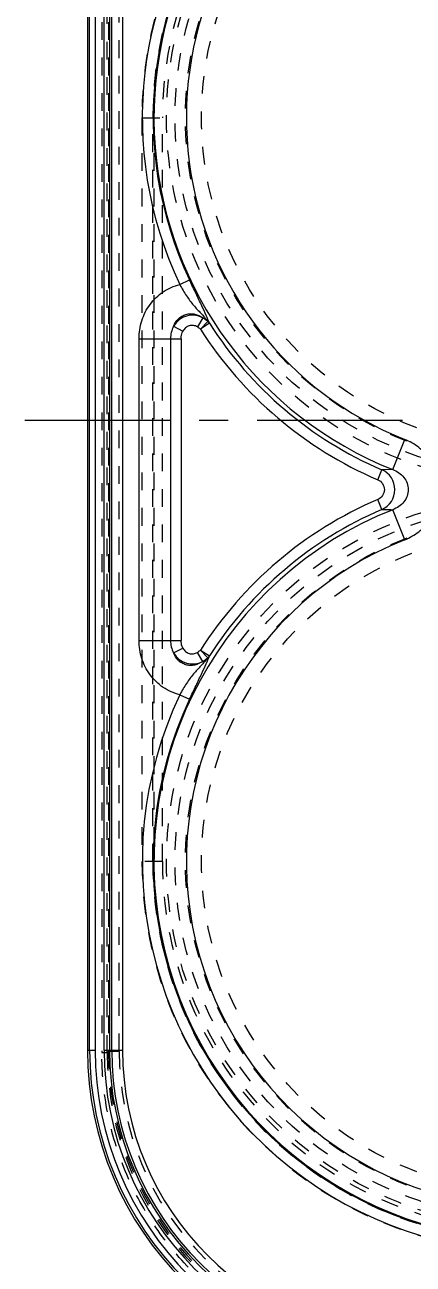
# Model space of a CAD drawing. Header units: millimetres. Extents: x -685 to 1888, y -6001 to 855.
# Drawn here: x 375.3 to 411.1, y -572.6 to -458.5 of the extents above; entities that cross this region are included whole.
import ezdxf

# ---------------------------------------------------------------- set-up
doc = ezdxf.new("R2010")
doc.units = ezdxf.units.MM
doc.header["$LTSCALE"] = 16.335
doc.linetypes.add('CENTER', pattern=[0.6, 0.375, -0.075, 0.075, -0.075])
doc.linetypes.add('HIDDEN', pattern=[0.2, 0.1, -0.1])
doc.layers.get('0').update_dxf_attribs({"linetype": 'CONTINUOUS'})
doc.layers.add('DEFAULT_2', color=8, linetype='HIDDEN')

msp = doc.modelspace()

# ---------------------------------------------------------------- linework, layer by layer
at = {"color": 7, "linetype": 'Continuous'}
for p, q in [((381.06, -441.923), (381.06, -552.923)), ((381.263, -552.923), (381.263, -441.923)), ((381.763, -441.923), (381.763, -552.923)), ((382.594, -552.923), (382.594, -441.923)), ((383.093, -441.923), (383.093, -552.923)), ((383.299, -552.923), (383.299, -441.923)), ((384.297, -441.923), (384.297, -552.923)), ((389.563, -482.423), (390.463, -481.998)), ((391.677, -485.48), (391.193, -486.319)), ((391.469, -486.527), (392.139, -485.829)), ((392.308, -485.993), (391.469, -486.527)), ((388.989, -486.268), (389.849, -486.712)), ((385.813, -515.199), (385.813, -487.417)), ((385.813, -487.417), (389.686, -487.417)), ((388.718, -487.417), (388.718, -515.199)), ((389.686, -487.417), (389.686, -515.199)), ((409.172, -499.459), (410.274, -496.687)), ((407.79, -500.393), (408.181, -499.479)), ((409.172, -499.459), (408.181, -499.479)), ((408.181, -503.136), (407.79, -502.222)), ((410.274, -505.928), (409.172, -503.156)), ((385.813, -515.199), (389.686, -515.199)), ((388.989, -516.348), (389.849, -515.903)), ((391.677, -517.135), (391.193, -516.297)), ((392.139, -516.786), (391.469, -516.088)), ((391.469, -516.088), (392.308, -516.622)), ((389.563, -520.192), (390.462, -520.617)), ((381.06, -552.923), (381.763, -552.923)), ((382.594, -552.923), (384.297, -552.923))]:
    msp.add_line(p, q, dxfattribs=at)
at = {"color": 1, "linetype": 'CENTER', "ltscale": 2.18358}
msp.add_line((375.293, -494.923), (670.828, -494.923), dxfattribs=at)
at = {"color": 7, "linetype": 'Continuous'}
for centre, radius, start, end in [((422.06, -467.058), 35.946, 77.67295, 205.30613), ((422.06, -467.058), 34.952, 77.67433, 205.30399), ((422.06, -467.058), 34.871, 56.7574, 248.30836), ((422.06, -467.058), 31.888, 65.58264, 248.30835), ((390.734, -487.241), 1.998, 61.82702, 150.84122), ((422.06, -467.058), 35.267, 212.47394, 246.82528), ((422.06, -467.058), 36.262, 212.47394, 246.82527), ((407.372, -501.308), 2, 293.87447, 66.12563), ((422.06, -535.558), 34.871, 111.69164, 350.0013), ((422.06, -535.558), 36.262, 113.17473, 147.52609), ((422.06, -535.558), 35.267, 113.17472, 147.52608), ((422.06, -535.558), 31.888, 111.69166, 349.42748), ((390.734, -515.374), 1.998, 209.15752, 298.17541), ((422.06, -535.558), 35.946, 154.69398, 308.28509), ((422.06, -535.558), 34.952, 154.69536, 308.28297), ((411.06, -552.923), 30, 180, 270), ((411.06, -552.923), 29.797, 180, 270), ((411.06, -552.923), 29.298, 180, 270), ((411.06, -552.923), 28.466, 180, 270), ((411.06, -552.923), 27.967, 180, 270), ((411.06, -552.923), 27.761, 180, 270), ((411.06, -552.923), 26.763, 180, 270)]:
    msp.add_arc(centre, radius, start, end, dxfattribs=at)
for points, knots in [([(385.813, -487.417), (385.813, -486.857), (385.983, -485.732), (386.748, -484.208), (387.972, -483.016), (389.02, -482.554), (389.563, -482.423)], [0, 0, 0, 0, 0.2501446, 0.500177, 0.7501331, 1, 1, 1, 1]), ([(389.564, -482.423), (389.658, -482.604), (389.86, -482.953), (390.176, -483.452), (390.492, -483.915), (390.822, -484.332), (391.165, -484.708), (391.625, -485.184), (391.946, -485.562), (392.139, -485.829)], [0, 0, 0, 0, 0.1432366, 0.2820843, 0.4130695, 0.5360306, 0.6539211, 0.7692333, 1, 1, 1, 1]), ([(392.308, -485.993), (392.205, -485.754), (391.973, -485.213), (391.557, -484.304), (391.039, -483.213), (390.662, -482.419), (390.462, -481.997)], [0, 0, 0, 0, 0.1773207, 0.4009606, 0.681457, 1, 1, 1, 1]), ([(388.989, -486.268), (389.091, -486.021), (389.315, -485.669), (389.742, -485.328), (390.125, -485.159), (390.538, -485.095), (391.081, -485.152), (391.459, -485.327), (391.677, -485.48)], [0, 0, 0, 0, 0.2459115, 0.372434, 0.5001995, 0.6281092, 0.7544146, 1, 1, 1, 1]), ([(391.193, -486.319), (391.08, -486.254), (390.827, -486.166), (390.427, -486.195), (390.075, -486.387), (389.909, -486.597), (389.849, -486.712)], [0, 0, 0, 0, 0.250037, 0.5000297, 0.7499978, 1, 1, 1, 1]), ([(392.139, -485.829), (392.105, -485.796), (391.962, -485.666), (391.803, -485.553), (391.677, -485.48)], [0, 0, 0, 0, 0.2477216, 1, 1, 1, 1]), ([(392.139, -485.829), (392.156, -485.841), (392.218, -485.889), (392.273, -485.946), (392.308, -485.993)], [0, 0, 0, 0, 0.2616837, 1, 1, 1, 1]), ([(388.989, -486.268), (388.897, -486.445), (388.761, -486.823), (388.718, -487.22), (388.718, -487.417)], [0, 0, 0, 0, 0.5050788, 1, 1, 1, 1]), ([(389.686, -487.417), (389.686, -487.354), (389.699, -487.113), (389.767, -486.872), (389.849, -486.712)], [0, 0, 0, 0, 0.2562297, 1, 1, 1, 1]), ([(391.193, -486.319), (391.218, -486.333), (391.316, -486.394), (391.406, -486.467), (391.469, -486.527)], [0, 0, 0, 0, 0.2462361, 1, 1, 1, 1]), ([(410.274, -505.928), (410.736, -505.745), (411.611, -505.244), (412.655, -504.154), (413.331, -502.801), (413.566, -501.307), (413.331, -499.813), (412.655, -498.461), (411.611, -497.371), (410.736, -496.871), (410.274, -496.687)], [0, 0, 0, 0, 0.1250472, 0.2500704, 0.3750489, 0.5000326, 0.625011, 0.7499781, 0.8749745, 1, 1, 1, 1]), ([(409.172, -499.459), (409.567, -499.601), (410.123, -499.972), (410.53, -500.702), (410.643, -501.308), (410.53, -501.914), (410.123, -502.643), (409.567, -503.014), (409.172, -503.156)], [0, 0, 0, 0, 0.2549557, 0.3787364, 0.5000061, 0.6212727, 0.7450571, 1, 1, 1, 1]), ([(407.79, -500.393), (407.967, -500.469), (408.285, -500.725), (408.466, -501.308), (408.285, -501.89), (407.967, -502.146), (407.79, -502.222)], [0, 0, 0, 0, 0.2502706, 0.5000111, 0.7497492, 1, 1, 1, 1]), ([(408.181, -503.136), (408.262, -503.138), (408.592, -503.145), (408.922, -503.151), (409.172, -503.156)], [0, 0, 0, 0, 0.2446695, 1, 1, 1, 1]), ([(389.563, -520.192), (389.02, -520.062), (387.972, -519.6), (386.748, -518.408), (385.983, -516.884), (385.813, -515.758), (385.813, -515.199)], [0, 0, 0, 0, 0.2498854, 0.4998181, 0.749839, 1, 1, 1, 1]), ([(388.718, -515.199), (388.718, -515.395), (388.761, -515.793), (388.897, -516.17), (388.989, -516.348)], [0, 0, 0, 0, 0.4948752, 1, 1, 1, 1]), ([(389.849, -515.903), (389.822, -515.85), (389.726, -515.628), (389.686, -515.382), (389.686, -515.199)], [0, 0, 0, 0, 0.2442835, 1, 1, 1, 1]), ([(391.677, -517.135), (391.459, -517.288), (391.081, -517.464), (390.537, -517.52), (390.123, -517.456), (389.741, -517.286), (389.314, -516.945), (389.09, -516.594), (388.989, -516.348)], [0, 0, 0, 0, 0.2457978, 0.3723309, 0.5001044, 0.6280048, 0.7543013, 1, 1, 1, 1]), ([(392.139, -516.787), (392.041, -516.92), (391.841, -517.182), (391.509, -517.55), (391.164, -517.907), (390.822, -518.284), (390.492, -518.7), (390.174, -519.162), (389.862, -519.663), (389.662, -520.013), (389.564, -520.192)], [0, 0, 0, 0, 0.1160553, 0.2306875, 0.3464968, 0.4639817, 0.5870368, 0.7180112, 0.856743, 1, 1, 1, 1]), ([(389.849, -515.903), (389.909, -516.018), (390.075, -516.228), (390.427, -516.42), (390.828, -516.449), (391.08, -516.361), (391.193, -516.297)], [0, 0, 0, 0, 0.2500368, 0.5000291, 0.7499978, 1, 1, 1, 1]), ([(390.462, -520.618), (390.662, -520.195), (391.039, -519.402), (391.557, -518.311), (391.973, -517.402), (392.205, -516.861), (392.308, -516.622)], [0, 0, 0, 0, 0.3185704, 0.5990557, 0.822688, 1, 1, 1, 1]), ([(391.469, -516.088), (391.448, -516.108), (391.362, -516.186), (391.268, -516.254), (391.193, -516.297)], [0, 0, 0, 0, 0.2538168, 1, 1, 1, 1]), ([(391.677, -517.135), (391.719, -517.111), (391.884, -517.009), (392.035, -516.887), (392.139, -516.787)], [0, 0, 0, 0, 0.2530197, 1, 1, 1, 1]), ([(392.308, -516.622), (392.296, -516.637), (392.247, -516.699), (392.188, -516.752), (392.139, -516.786)], [0, 0, 0, 0, 0.2391952, 1, 1, 1, 1])]:
    msp.add_open_spline(points, degree=3, knots=knots, dxfattribs=at)
at = {"layer": 'DEFAULT_2', "color": 8, "linetype": 'HIDDEN'}
for p, q in [((382.384, -441.923), (382.384, -553.156)), ((382.883, -553.168), (382.883, -441.923)), ((382.995, -441.923), (382.995, -553.056)), ((383.993, -553.039), (383.993, -441.923)), ((386.082, -467.058), (386.082, -535.558)), ((386.082, -467.058), (387.97, -467.058)), ((387.079, -535.558), (387.079, -467.058)), ((387.172, -467.058), (387.172, -535.558)), ((387.97, -535.558), (387.97, -467.058)), ((387.97, -535.558), (386.082, -535.558)), ((382.883, -553.168), (382.384, -553.168)), ((382.883, -553.168), (382.995, -553.056)), ((383.993, -553.056), (382.995, -553.056))]:
    msp.add_line(p, q, dxfattribs=at)
for centre, radius in [((422.06, -467.058), 33.717), ((422.06, -467.058), 32.929), ((422.06, -467.058), 31.969), ((422.06, -467.058), 30.491), ((422.06, -535.558), 33.717), ((422.06, -535.558), 32.929), ((422.06, -535.558), 31.969), ((422.06, -535.558), 30.491)]:
    msp.add_circle(centre, radius, dxfattribs=at)
for centre, radius, start, end in [((422.06, -467.058), 35.979, 102.97897, 180), ((422.06, -467.058), 34.981, 102.97897, 180), ((422.06, -467.058), 34.888, 102.97897, 180), ((422.06, -467.058), 34.09, 102.97897, 180), ((422.06, -535.558), 35.979, 180, 282.97897), ((422.06, -535.558), 34.981, 180, 282.97897), ((422.06, -535.558), 34.888, 180, 282.97897), ((422.06, -535.558), 34.09, 180, 282.97897), ((410.785, -553.198), 27.9, 179.93919, 270.06086), ((410.907, -553.076), 27.911, 179.9584, 270.0416), ((410.901, -553.083), 26.906, 179.9062, 270.09345)]:
    msp.add_arc(centre, radius, start, end, dxfattribs=at)
msp.add_open_spline([(410.828, -581.599), (408.968, -581.596), (405.239, -581.24), (399.867, -579.613), (394.914, -576.97), (390.574, -573.409), (387.013, -569.069), (384.37, -564.116), (382.743, -558.744), (382.387, -555.015), (382.384, -553.156)], degree=3, knots=[0, 0, 0, 0, 0.1250013, 0.2500013, 0.3750008, 0.5, 0.6249992, 0.7499987, 0.8749987, 1, 1, 1, 1], dxfattribs=at)

doc.saveas('drawing.dxf')
